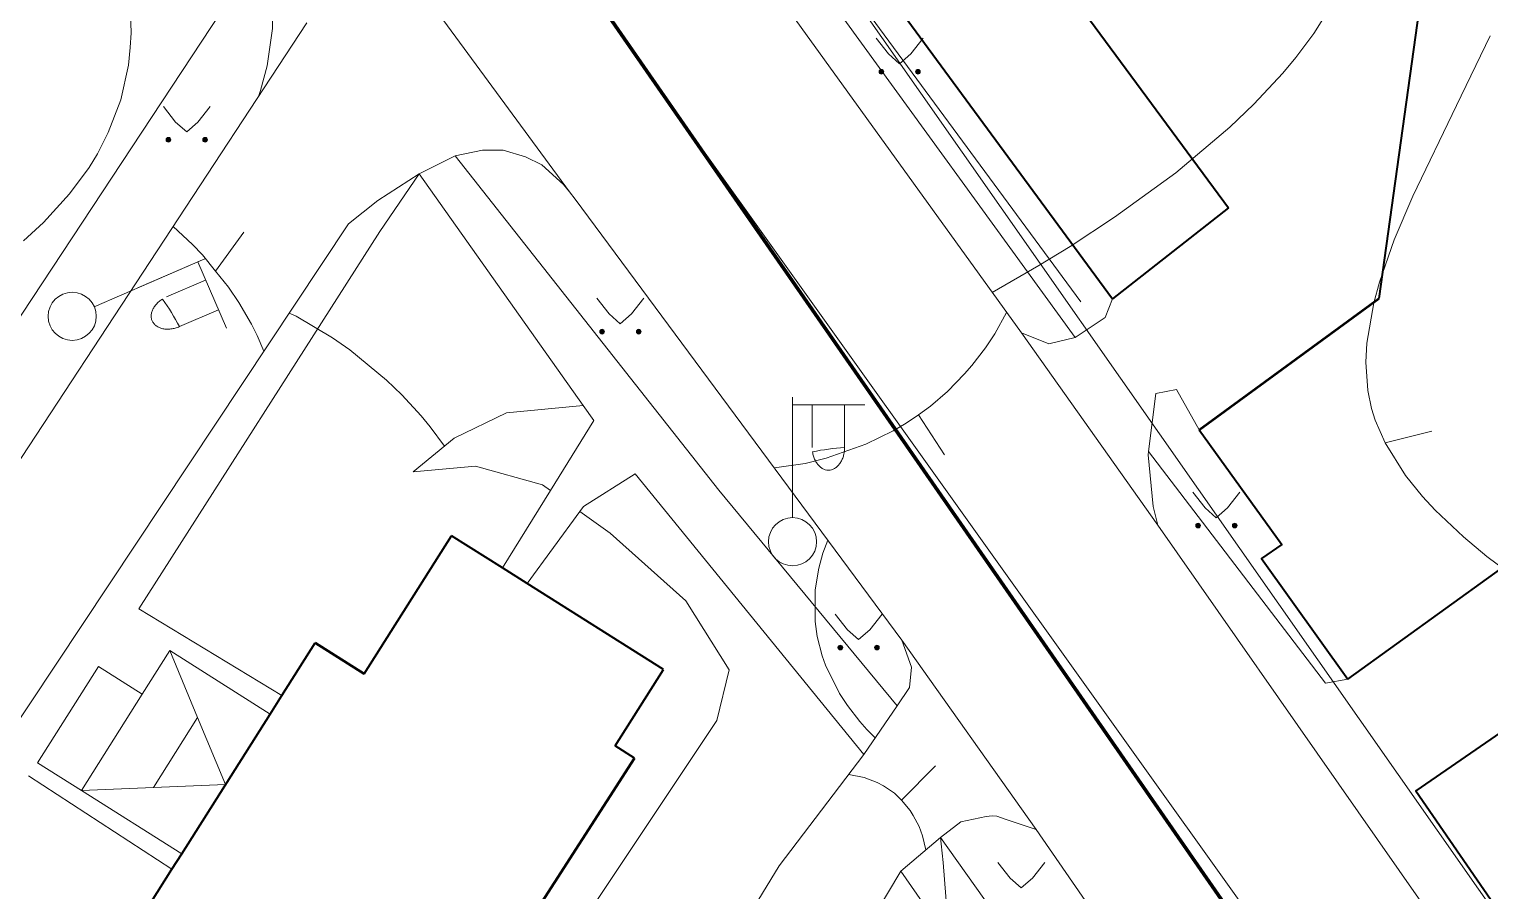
# Model space of a CAD drawing. Extents: x 1000 to 4000, y -5000 to -1000.
# Drawn here: x 1680.8 to 1741.5, y -4459.2 to -4423.4 of the extents above; entities that cross this region are included whole.
import ezdxf

# ---------------------------------------------------------------- set-up
doc = ezdxf.new("R2010")
doc.units = 0
doc.header["$MEASUREMENT"] = 0
for name, color, linetype in [('границы команд_1', 10, 'CONTINUOUS'), ('СЛОЙ_11', 7, 'CONTINUOUS'), ('СЛОЙ_24', 7, 'CONTINUOUS'), ('СЛОЙ_3', 7, 'CONTINUOUS'), ('СЛОЙ_37', 7, 'CONTINUOUS'), ('СЛОЙ_41', 7, 'CONTINUOUS'), ('СЛОЙ_44', 7, 'CONTINUOUS'), ('СЛОЙ_50', 7, 'CONTINUOUS'), ('СЛОЙ_51', 7, 'CONTINUOUS'), ('СЛОЙ_52', 7, 'CONTINUOUS'), ('СЛОЙ_6', 7, 'CONTINUOUS'), ('СЛОЙ_7', 7, 'CONTINUOUS')]:
    doc.layers.add(name, color=color, linetype=linetype)

msp = doc.modelspace()

# ---------------------------------------------------------------- linework, layer by layer
at = {"layer": 'границы команд_1', "color": 6, "lineweight": 100}
msp.add_lwpolyline([(1232.111, -4386.007), (1363.196, -4532.866), (1381.723, -4552.503), (1403.927, -4569.932), (1443.727, -4590.948), (1468.129, -4601.74), (1562.694, -4618.098), (1653.409, -4634.074), (1688.722, -4638.313), (1704.485, -4638.313), (1722.793, -4634.02), (1760.924, -4607.283), (1770.05, -4590.328), (1775.59, -4571.416), (1777.872, -4554.135), (1774.938, -4530.659), (1770.702, -4517.779), (1633.084, -4319.391), (1619.805, -4295.078), (1612.961, -4276.819), (1612.961, -4259.864)], dxfattribs=at)
at = {"layer": 'СЛОЙ_11', "color": 253, "linetype": 'Continuous', "lineweight": 0}
msp.add_lwpolyline([(1672.56, -4400.517), (1689.175, -4421.995), (1675.089, -4443.352)], dxfattribs=at)
at = {"layer": 'СЛОЙ_24', "color": 253, "linetype": 'Continuous', "lineweight": 0}
for p, q in [((1690.584, -4389.806), (1724.226, -4436.197)), ((1702.427, -4442.555), (1704.233, -4439.652)), ((1700.427, -4445.77), (1702.427, -4442.555)), ((1685.326, -4447.471), (1691.257, -4451.078)), ((1680.734, -4454.413), (1686.695, -4458.294))]:
    msp.add_line(p, q, dxfattribs=at)
for points in [[(1721.995, -4436.01), (1705.631, -4413.305), (1682.436, -4381.752), (1662.634, -4354.384), (1654.114, -4342.42), (1636.338, -4313.995), (1629.797, -4301.556), (1624.5, -4292.163), (1622.494, -4288.47), (1620.006, -4282.35), (1619.364, -4280.041), (1618.566, -4276.13), (1617.839, -4273.186), (1617.678, -4271.018), (1617.839, -4264.997), (1618.16, -4260.019), (1618.642, -4254.56)], [(1676.735, -4443.593), (1678.34, -4443.071), (1679.865, -4442.067), (1692.305, -4423.119)], [(1698.458, -4428.652), (1696.972, -4429.398)], [(1699.607, -4428.415), (1698.458, -4428.652)], [(1716.83, -4451.497), (1709.417, -4442.541), (1698.458, -4428.652)], [(1703.209, -4430.143), (1702.961, -4429.837), (1702.068, -4429.017), (1701.393, -4428.688), (1700.464, -4428.415), (1699.607, -4428.415)], [(1696.972, -4429.398), (1695.25, -4430.512), (1694.028, -4431.479)], [(1696.972, -4429.398), (1695.34, -4431.788)], [(1703.789, -4439.026), (1696.972, -4429.398)], [(1703.457, -4430.449), (1703.209, -4430.143)], [(1717.026, -4448.77), (1703.457, -4430.449)], [(1694.028, -4431.479), (1674.126, -4461.435), (1659.398, -4484.08)], [(1695.34, -4431.788), (1685.326, -4447.471)], [(1724.226, -4436.197), (1725.48, -4435.361), (1725.775, -4434.591)], [(1721.995, -4436.01), (1723.13, -4436.456), (1724.226, -4436.197)], [(1729.386, -4440.039), (1728.437, -4438.361), (1727.586, -4438.523), (1727.28, -4440.938)], [(1704.233, -4439.652), (1703.789, -4439.026)], [(1727.28, -4440.938), (1727.262, -4441.076), (1727.465, -4443.224), (1727.667, -4443.994)], [(1735.566, -4450.396), (1734.634, -4450.561), (1727.28, -4440.938)], [(1703.643, -4443.427), (1703.794, -4443.222), (1705.941, -4441.859)], [(1715.451, -4453.522), (1705.941, -4441.859)], [(1701.453, -4446.418), (1703.643, -4443.427)], [(1780.857, -4527.619), (1779.298, -4523.003), (1771.54, -4508.462), (1768.175, -4503.006), (1760.959, -4491.634), (1727.667, -4443.994)], [(1716.83, -4451.497), (1717.347, -4450.737), (1717.427, -4449.894), (1717.026, -4448.77)], [(1715.451, -4453.522), (1716.83, -4451.497)], [(1699.741, -4478.132), (1711.935, -4458.144), (1715.451, -4453.522)], [(1718.635, -4456.967), (1719.473, -4456.318), (1720.533, -4456.098), (1720.78, -4456.07), (1720.976, -4456.082), (1721.013, -4456.094), (1721.282, -4456.192), (1722.603, -4456.639)], [(1740.621, -4482.291), (1732.996, -4471.696), (1722.603, -4456.639)], [(1716.985, -4458.365), (1718.635, -4456.967)], [(1739.698, -4486.626), (1718.635, -4456.967)], [(1703.885, -4480.319), (1716.985, -4458.365)], [(1721.617, -4465.018), (1716.985, -4458.365)]]:
    msp.add_lwpolyline(points, dxfattribs=at)
at = {"layer": 'СЛОЙ_3', "color": 253, "linetype": 'Continuous', "lineweight": 0}
for p, q in [((1683.468, -4434.92), (1688.057, -4432.935)), ((1685.303, -4434.126), (1688.057, -4432.935)), ((1687.768, -4433.059), (1688.96, -4435.813)), ((1686.471, -4434.514), (1688.094, -4433.813)), ((1687.005, -4435.747), (1688.627, -4435.044)), ((1712.484, -4443.683), (1712.484, -4438.683)), ((1712.484, -4441.683), (1712.484, -4438.683)), ((1712.484, -4438.997), (1715.484, -4438.997)), ((1713.305, -4440.765), (1713.305, -4438.997)), ((1714.647, -4440.765), (1714.647, -4438.997))]:
    msp.add_line(p, q, dxfattribs=at)
for points in [[(1687.004, -4435.747, -0.035191), (1686.831, -4435.808, -0.036545), (1686.653, -4435.843, -0.03934), (1686.479, -4435.851, -0.0437), (1686.315, -4435.831, -0.049642), (1686.167, -4435.784, -0.056748), (1686.041, -4435.712, -0.0637), (1685.942, -4435.618, -0.068204), (1685.873, -4435.505, -0.068204), (1685.838, -4435.378, -0.0637), (1685.837, -4435.241, -0.056748), (1685.871, -4435.1, -0.049642), (1685.938, -4434.96, -0.0437), (1686.036, -4434.827, -0.03934), (1686.161, -4434.705, -0.036545), (1686.308, -4434.6, -0.035191)], [(1714.647, -4440.765, -0.035191), (1714.634, -4440.949, -0.036545), (1714.596, -4441.126, -0.03934), (1714.534, -4441.289, -0.0437), (1714.451, -4441.432, -0.049642), (1714.349, -4441.549, -0.056748), (1714.233, -4441.636, -0.0637), (1714.107, -4441.69, -0.068204), (1713.976, -4441.708, -0.068204), (1713.845, -4441.69, -0.0637), (1713.719, -4441.636, -0.056748), (1713.603, -4441.549, -0.049642), (1713.501, -4441.432, -0.0437), (1713.418, -4441.289, -0.03934), (1713.356, -4441.126, -0.036545), (1713.318, -4440.949, -0.035191)]]:
    msp.add_lwpolyline(points, format="xyb", close=True, dxfattribs=at)
for centre in [(1682.55, -4435.317), (1712.484, -4444.683)]:
    msp.add_circle(centre, 1, dxfattribs=at)
at = {"layer": 'СЛОЙ_37', "color": 253, "linetype": 'Continuous', "lineweight": 0}
for points in [[(1696.723, -4441.773), (1698.427, -4440.386), (1700.596, -4439.328), (1703.789, -4439.026)], [(1702.427, -4442.555), (1702.09, -4442.313), (1699.307, -4441.546), (1696.723, -4441.773)], [(1691.796, -4477.453), (1693.5, -4475.862), (1709.344, -4452.113), (1709.856, -4450.011), (1708.056, -4447.142), (1704.901, -4444.33), (1703.643, -4443.427)]]:
    msp.add_lwpolyline(points, dxfattribs=at)
at = {"layer": 'СЛОЙ_41', "color": 253, "linetype": 'Continuous', "lineweight": 0}
for p, q in [((1691.654, -4390.132), (1724.467, -4434.714)), ((1715.962, -4423.765), (1716.472, -4424.415)), ((1717.912, -4423.765), (1717.402, -4424.415)), ((1716.472, -4424.415), (1716.932, -4424.825)), ((1717.402, -4424.415), (1716.932, -4424.825)), ((1686.338, -4426.596), (1686.848, -4427.246)), ((1688.288, -4426.596), (1687.778, -4427.246)), ((1686.848, -4427.246), (1687.308, -4427.656)), ((1687.778, -4427.246), (1687.308, -4427.656)), ((1704.356, -4434.567), (1704.866, -4435.217)), ((1706.306, -4434.567), (1705.796, -4435.217)), ((1704.866, -4435.217), (1705.326, -4435.627)), ((1705.796, -4435.217), (1705.326, -4435.627)), ((1729.124, -4442.624), (1729.634, -4443.274)), ((1731.074, -4442.624), (1730.564, -4443.274)), ((1729.634, -4443.274), (1730.094, -4443.684)), ((1730.564, -4443.274), (1730.094, -4443.684)), ((1714.257, -4447.69), (1714.767, -4448.34)), ((1716.207, -4447.69), (1715.697, -4448.34)), ((1714.767, -4448.34), (1715.227, -4448.75)), ((1715.697, -4448.34), (1715.227, -4448.75)), ((1721.022, -4458.01), (1721.532, -4458.66)), ((1722.972, -4458.01), (1722.462, -4458.66)), ((1721.532, -4458.66), (1721.992, -4459.07)), ((1722.462, -4458.66), (1721.992, -4459.07))]:
    msp.add_line(p, q, dxfattribs=at)
for centre in [(1716.176, -4425.153), (1717.697, -4425.153), (1686.552, -4427.984), (1688.073, -4427.984), (1704.57, -4435.955), (1706.091, -4435.955), (1729.338, -4444.012), (1730.859, -4444.012), (1714.471, -4449.078), (1715.992, -4449.078)]:
    msp.add_circle(centre, 0.0976, dxfattribs=at)
for points in [[(1716.08, -4425.172), (1716.078, -4425.153), (1716.08, -4425.134)], [(1716.085, -4425.19), (1716.08, -4425.134), (1716.085, -4425.116)], [(1716.08, -4425.172), (1716.08, -4425.134), (1716.085, -4425.19)], [(1716.094, -4425.207), (1716.085, -4425.116), (1716.094, -4425.099)], [(1716.085, -4425.19), (1716.085, -4425.116), (1716.094, -4425.207)], [(1716.107, -4425.222), (1716.094, -4425.099), (1716.107, -4425.084)], [(1716.094, -4425.207), (1716.094, -4425.099), (1716.107, -4425.222)], [(1716.121, -4425.234), (1716.107, -4425.084), (1716.121, -4425.072)], [(1716.107, -4425.222), (1716.107, -4425.084), (1716.121, -4425.234)], [(1716.138, -4425.243), (1716.121, -4425.072), (1716.138, -4425.063)], [(1716.121, -4425.234), (1716.121, -4425.072), (1716.138, -4425.243)], [(1716.157, -4425.249), (1716.138, -4425.063), (1716.157, -4425.057)], [(1716.138, -4425.243), (1716.138, -4425.063), (1716.157, -4425.249)], [(1716.176, -4425.251), (1716.157, -4425.057), (1716.176, -4425.055)], [(1716.157, -4425.249), (1716.157, -4425.057), (1716.176, -4425.251)], [(1717.601, -4425.172), (1717.599, -4425.153), (1717.601, -4425.134)], [(1717.606, -4425.19), (1717.601, -4425.134), (1717.606, -4425.116)], [(1717.601, -4425.172), (1717.601, -4425.134), (1717.606, -4425.19)], [(1717.615, -4425.207), (1717.606, -4425.116), (1717.615, -4425.099)], [(1717.606, -4425.19), (1717.606, -4425.116), (1717.615, -4425.207)], [(1717.628, -4425.222), (1717.615, -4425.099), (1717.628, -4425.084)], [(1717.615, -4425.207), (1717.615, -4425.099), (1717.628, -4425.222)], [(1717.642, -4425.234), (1717.628, -4425.084), (1717.642, -4425.072)], [(1717.628, -4425.222), (1717.628, -4425.084), (1717.642, -4425.234)], [(1717.659, -4425.243), (1717.642, -4425.072), (1717.659, -4425.063)], [(1717.642, -4425.234), (1717.642, -4425.072), (1717.659, -4425.243)], [(1717.678, -4425.249), (1717.659, -4425.063), (1717.678, -4425.057)], [(1717.659, -4425.243), (1717.659, -4425.063), (1717.678, -4425.249)], [(1717.697, -4425.251), (1717.678, -4425.057), (1717.697, -4425.055)], [(1717.678, -4425.249), (1717.678, -4425.057), (1717.697, -4425.251)], [(1686.456, -4428.003), (1686.454, -4427.984), (1686.456, -4427.965)], [(1686.461, -4428.021), (1686.456, -4427.965), (1686.461, -4427.947)], [(1686.456, -4428.003), (1686.456, -4427.965), (1686.461, -4428.021)], [(1686.47, -4428.038), (1686.461, -4427.947), (1686.47, -4427.93)], [(1686.461, -4428.021), (1686.461, -4427.947), (1686.47, -4428.038)], [(1686.483, -4428.053), (1686.47, -4427.93), (1686.483, -4427.915)], [(1686.47, -4428.038), (1686.47, -4427.93), (1686.483, -4428.053)], [(1686.497, -4428.065), (1686.483, -4427.915), (1686.497, -4427.903)], [(1686.483, -4428.053), (1686.483, -4427.915), (1686.497, -4428.065)], [(1686.514, -4428.074), (1686.497, -4427.903), (1686.514, -4427.894)], [(1686.497, -4428.065), (1686.497, -4427.903), (1686.514, -4428.074)], [(1686.533, -4428.08), (1686.514, -4427.894), (1686.533, -4427.888)], [(1686.514, -4428.074), (1686.514, -4427.894), (1686.533, -4428.08)], [(1686.552, -4428.082), (1686.533, -4427.888), (1686.552, -4427.886)], [(1686.533, -4428.08), (1686.533, -4427.888), (1686.552, -4428.082)], [(1687.977, -4428.003), (1687.975, -4427.984), (1687.977, -4427.965)], [(1687.982, -4428.021), (1687.977, -4427.965), (1687.982, -4427.947)], [(1687.977, -4428.003), (1687.977, -4427.965), (1687.982, -4428.021)], [(1687.991, -4428.038), (1687.982, -4427.947), (1687.991, -4427.93)], [(1687.982, -4428.021), (1687.982, -4427.947), (1687.991, -4428.038)], [(1688.004, -4428.053), (1687.991, -4427.93), (1688.004, -4427.915)], [(1687.991, -4428.038), (1687.991, -4427.93), (1688.004, -4428.053)], [(1688.018, -4428.065), (1688.004, -4427.915), (1688.018, -4427.903)], [(1688.004, -4428.053), (1688.004, -4427.915), (1688.018, -4428.065)], [(1688.035, -4428.074), (1688.018, -4427.903), (1688.035, -4427.894)], [(1688.018, -4428.065), (1688.018, -4427.903), (1688.035, -4428.074)], [(1688.054, -4428.08), (1688.035, -4427.894), (1688.054, -4427.888)], [(1688.035, -4428.074), (1688.035, -4427.894), (1688.054, -4428.08)], [(1688.073, -4428.082), (1688.054, -4427.888), (1688.073, -4427.886)], [(1688.054, -4428.08), (1688.054, -4427.888), (1688.073, -4428.082)], [(1704.474, -4435.974), (1704.472, -4435.955), (1704.474, -4435.936)], [(1704.479, -4435.992), (1704.474, -4435.936), (1704.479, -4435.918)], [(1704.474, -4435.974), (1704.474, -4435.936), (1704.479, -4435.992)], [(1704.488, -4436.009), (1704.479, -4435.918), (1704.488, -4435.901)], [(1704.479, -4435.992), (1704.479, -4435.918), (1704.488, -4436.009)], [(1704.501, -4436.024), (1704.488, -4435.901), (1704.501, -4435.886)], [(1704.488, -4436.009), (1704.488, -4435.901), (1704.501, -4436.024)], [(1704.515, -4436.036), (1704.501, -4435.886), (1704.515, -4435.874)], [(1704.501, -4436.024), (1704.501, -4435.886), (1704.515, -4436.036)], [(1704.532, -4436.045), (1704.515, -4435.874), (1704.532, -4435.865)], [(1704.515, -4436.036), (1704.515, -4435.874), (1704.532, -4436.045)], [(1704.551, -4436.051), (1704.532, -4435.865), (1704.551, -4435.859)], [(1704.532, -4436.045), (1704.532, -4435.865), (1704.551, -4436.051)], [(1704.57, -4436.053), (1704.551, -4435.859), (1704.57, -4435.857)], [(1704.551, -4436.051), (1704.551, -4435.859), (1704.57, -4436.053)], [(1705.995, -4435.974), (1705.993, -4435.955), (1705.995, -4435.936)], [(1706, -4435.992), (1705.995, -4435.936), (1706, -4435.918)], [(1705.995, -4435.974), (1705.995, -4435.936), (1706, -4435.992)], [(1706.009, -4436.009), (1706, -4435.918), (1706.009, -4435.901)], [(1706, -4435.992), (1706, -4435.918), (1706.009, -4436.009)], [(1706.022, -4436.024), (1706.009, -4435.901), (1706.022, -4435.886)], [(1706.009, -4436.009), (1706.009, -4435.901), (1706.022, -4436.024)], [(1706.036, -4436.036), (1706.022, -4435.886), (1706.036, -4435.874)], [(1706.022, -4436.024), (1706.022, -4435.886), (1706.036, -4436.036)], [(1706.053, -4436.045), (1706.036, -4435.874), (1706.053, -4435.865)], [(1706.036, -4436.036), (1706.036, -4435.874), (1706.053, -4436.045)], [(1706.072, -4436.051), (1706.053, -4435.865), (1706.072, -4435.859)], [(1706.053, -4436.045), (1706.053, -4435.865), (1706.072, -4436.051)], [(1706.091, -4436.053), (1706.072, -4435.859), (1706.091, -4435.857)], [(1706.072, -4436.051), (1706.072, -4435.859), (1706.091, -4436.053)], [(1729.242, -4444.031), (1729.24, -4444.012), (1729.242, -4443.993)], [(1729.247, -4444.049), (1729.242, -4443.993), (1729.247, -4443.975)], [(1729.242, -4444.031), (1729.242, -4443.993), (1729.247, -4444.049)], [(1729.256, -4444.066), (1729.247, -4443.975), (1729.256, -4443.958)], [(1729.247, -4444.049), (1729.247, -4443.975), (1729.256, -4444.066)], [(1729.269, -4444.081), (1729.256, -4443.958), (1729.269, -4443.943)], [(1729.256, -4444.066), (1729.256, -4443.958), (1729.269, -4444.081)], [(1729.283, -4444.093), (1729.269, -4443.943), (1729.283, -4443.931)], [(1729.269, -4444.081), (1729.269, -4443.943), (1729.283, -4444.093)], [(1729.3, -4444.102), (1729.283, -4443.931), (1729.3, -4443.922)], [(1729.283, -4444.093), (1729.283, -4443.931), (1729.3, -4444.102)], [(1729.319, -4444.108), (1729.3, -4443.922), (1729.319, -4443.916)], [(1729.3, -4444.102), (1729.3, -4443.922), (1729.319, -4444.108)], [(1729.338, -4444.11), (1729.319, -4443.916), (1729.338, -4443.914)], [(1729.319, -4444.108), (1729.319, -4443.916), (1729.338, -4444.11)], [(1730.763, -4444.031), (1730.761, -4444.012), (1730.763, -4443.993)], [(1730.768, -4444.049), (1730.763, -4443.993), (1730.768, -4443.975)], [(1730.763, -4444.031), (1730.763, -4443.993), (1730.768, -4444.049)], [(1730.777, -4444.066), (1730.768, -4443.975), (1730.777, -4443.958)], [(1730.768, -4444.049), (1730.768, -4443.975), (1730.777, -4444.066)], [(1730.79, -4444.081), (1730.777, -4443.958), (1730.79, -4443.943)], [(1730.777, -4444.066), (1730.777, -4443.958), (1730.79, -4444.081)], [(1730.804, -4444.093), (1730.79, -4443.943), (1730.804, -4443.931)], [(1730.79, -4444.081), (1730.79, -4443.943), (1730.804, -4444.093)], [(1730.821, -4444.102), (1730.804, -4443.931), (1730.821, -4443.922)], [(1730.804, -4444.093), (1730.804, -4443.931), (1730.821, -4444.102)], [(1730.84, -4444.108), (1730.821, -4443.922), (1730.84, -4443.916)], [(1730.821, -4444.102), (1730.821, -4443.922), (1730.84, -4444.108)], [(1730.859, -4444.11), (1730.84, -4443.916), (1730.859, -4443.914)], [(1730.84, -4444.108), (1730.84, -4443.916), (1730.859, -4444.11)], [(1714.375, -4449.097), (1714.373, -4449.078), (1714.375, -4449.059)], [(1714.38, -4449.115), (1714.375, -4449.059), (1714.38, -4449.041)], [(1714.375, -4449.097), (1714.375, -4449.059), (1714.38, -4449.115)], [(1714.389, -4449.132), (1714.38, -4449.041), (1714.389, -4449.024)], [(1714.38, -4449.115), (1714.38, -4449.041), (1714.389, -4449.132)], [(1714.402, -4449.147), (1714.389, -4449.024), (1714.402, -4449.009)], [(1714.389, -4449.132), (1714.389, -4449.024), (1714.402, -4449.147)], [(1714.416, -4449.159), (1714.402, -4449.009), (1714.416, -4448.997)], [(1714.402, -4449.147), (1714.402, -4449.009), (1714.416, -4449.159)], [(1714.433, -4449.168), (1714.416, -4448.997), (1714.433, -4448.988)], [(1714.416, -4449.159), (1714.416, -4448.997), (1714.433, -4449.168)], [(1714.452, -4449.174), (1714.433, -4448.988), (1714.452, -4448.982)], [(1714.433, -4449.168), (1714.433, -4448.988), (1714.452, -4449.174)], [(1714.471, -4449.176), (1714.452, -4448.982), (1714.471, -4448.98)], [(1714.452, -4449.174), (1714.452, -4448.982), (1714.471, -4449.176)], [(1715.896, -4449.097), (1715.894, -4449.078), (1715.896, -4449.059)], [(1715.901, -4449.115), (1715.896, -4449.059), (1715.901, -4449.041)], [(1715.896, -4449.097), (1715.896, -4449.059), (1715.901, -4449.115)], [(1715.91, -4449.132), (1715.901, -4449.041), (1715.91, -4449.024)], [(1715.901, -4449.115), (1715.901, -4449.041), (1715.91, -4449.132)], [(1715.923, -4449.147), (1715.91, -4449.024), (1715.923, -4449.009)], [(1715.91, -4449.132), (1715.91, -4449.024), (1715.923, -4449.147)], [(1715.937, -4449.159), (1715.923, -4449.009), (1715.937, -4448.997)], [(1715.923, -4449.147), (1715.923, -4449.009), (1715.937, -4449.159)], [(1715.954, -4449.168), (1715.937, -4448.997), (1715.954, -4448.988)], [(1715.937, -4449.159), (1715.937, -4448.997), (1715.954, -4449.168)], [(1715.973, -4449.174), (1715.954, -4448.988), (1715.973, -4448.982)], [(1715.954, -4449.168), (1715.954, -4448.988), (1715.973, -4449.174)], [(1715.992, -4449.176), (1715.973, -4448.982), (1715.992, -4448.98)], [(1715.973, -4449.174), (1715.973, -4448.982), (1715.992, -4449.176)]]:
    msp.add_solid(points, dxfattribs=at)
at = {"layer": 'СЛОЙ_41', "color": 253, "linetype": 'Continuous', "lineweight": 0, "extrusion": (0, 0, -1)}
for points in [[(-1716.176, -4425.251), (-1716.176, -4425.055), (-1716.195, -4425.249)], [(-1716.195, -4425.249), (-1716.176, -4425.055), (-1716.195, -4425.057)], [(-1716.195, -4425.249), (-1716.195, -4425.057), (-1716.213, -4425.243)], [(-1716.213, -4425.243), (-1716.195, -4425.057), (-1716.213, -4425.063)], [(-1716.213, -4425.243), (-1716.213, -4425.063), (-1716.23, -4425.234)], [(-1716.23, -4425.234), (-1716.213, -4425.063), (-1716.23, -4425.072)], [(-1716.23, -4425.234), (-1716.23, -4425.072), (-1716.245, -4425.222)], [(-1716.245, -4425.222), (-1716.23, -4425.072), (-1716.245, -4425.084)], [(-1716.245, -4425.222), (-1716.245, -4425.084), (-1716.257, -4425.207)], [(-1716.257, -4425.207), (-1716.245, -4425.084), (-1716.257, -4425.099)], [(-1716.257, -4425.207), (-1716.257, -4425.099), (-1716.266, -4425.19)], [(-1716.266, -4425.19), (-1716.257, -4425.099), (-1716.266, -4425.116)], [(-1716.266, -4425.19), (-1716.266, -4425.116), (-1716.271, -4425.172)], [(-1716.271, -4425.172), (-1716.266, -4425.116), (-1716.271, -4425.134)], [(-1716.271, -4425.172), (-1716.271, -4425.134), (-1716.273, -4425.153)], [(-1717.697, -4425.251), (-1717.697, -4425.055), (-1717.716, -4425.249)], [(-1717.716, -4425.249), (-1717.697, -4425.055), (-1717.716, -4425.057)], [(-1717.716, -4425.249), (-1717.716, -4425.057), (-1717.734, -4425.243)], [(-1717.734, -4425.243), (-1717.716, -4425.057), (-1717.734, -4425.063)], [(-1717.734, -4425.243), (-1717.734, -4425.063), (-1717.751, -4425.234)], [(-1717.751, -4425.234), (-1717.734, -4425.063), (-1717.751, -4425.072)], [(-1717.751, -4425.234), (-1717.751, -4425.072), (-1717.766, -4425.222)], [(-1717.766, -4425.222), (-1717.751, -4425.072), (-1717.766, -4425.084)], [(-1717.766, -4425.222), (-1717.766, -4425.084), (-1717.778, -4425.207)], [(-1717.778, -4425.207), (-1717.766, -4425.084), (-1717.778, -4425.099)], [(-1717.778, -4425.207), (-1717.778, -4425.099), (-1717.787, -4425.19)], [(-1717.787, -4425.19), (-1717.778, -4425.099), (-1717.787, -4425.116)], [(-1717.787, -4425.19), (-1717.787, -4425.116), (-1717.792, -4425.172)], [(-1717.792, -4425.172), (-1717.787, -4425.116), (-1717.792, -4425.134)], [(-1717.792, -4425.172), (-1717.792, -4425.134), (-1717.794, -4425.153)], [(-1686.552, -4428.082), (-1686.552, -4427.886), (-1686.571, -4428.08)], [(-1686.571, -4428.08), (-1686.552, -4427.886), (-1686.571, -4427.888)], [(-1686.571, -4428.08), (-1686.571, -4427.888), (-1686.589, -4428.074)], [(-1686.589, -4428.074), (-1686.571, -4427.888), (-1686.589, -4427.894)], [(-1686.589, -4428.074), (-1686.589, -4427.894), (-1686.606, -4428.065)], [(-1686.606, -4428.065), (-1686.589, -4427.894), (-1686.606, -4427.903)], [(-1686.606, -4428.065), (-1686.606, -4427.903), (-1686.621, -4428.053)], [(-1686.621, -4428.053), (-1686.606, -4427.903), (-1686.621, -4427.915)], [(-1686.621, -4428.053), (-1686.621, -4427.915), (-1686.633, -4428.038)], [(-1686.633, -4428.038), (-1686.621, -4427.915), (-1686.633, -4427.93)], [(-1686.633, -4428.038), (-1686.633, -4427.93), (-1686.642, -4428.021)], [(-1686.642, -4428.021), (-1686.633, -4427.93), (-1686.642, -4427.947)], [(-1686.642, -4428.021), (-1686.642, -4427.947), (-1686.647, -4428.003)], [(-1686.647, -4428.003), (-1686.642, -4427.947), (-1686.647, -4427.965)], [(-1686.647, -4428.003), (-1686.647, -4427.965), (-1686.649, -4427.984)], [(-1688.073, -4428.082), (-1688.073, -4427.886), (-1688.092, -4428.08)], [(-1688.092, -4428.08), (-1688.073, -4427.886), (-1688.092, -4427.888)], [(-1688.092, -4428.08), (-1688.092, -4427.888), (-1688.11, -4428.074)], [(-1688.11, -4428.074), (-1688.092, -4427.888), (-1688.11, -4427.894)], [(-1688.11, -4428.074), (-1688.11, -4427.894), (-1688.127, -4428.065)], [(-1688.127, -4428.065), (-1688.11, -4427.894), (-1688.127, -4427.903)], [(-1688.127, -4428.065), (-1688.127, -4427.903), (-1688.142, -4428.053)], [(-1688.142, -4428.053), (-1688.127, -4427.903), (-1688.142, -4427.915)], [(-1688.142, -4428.053), (-1688.142, -4427.915), (-1688.154, -4428.038)], [(-1688.154, -4428.038), (-1688.142, -4427.915), (-1688.154, -4427.93)], [(-1688.154, -4428.038), (-1688.154, -4427.93), (-1688.163, -4428.021)], [(-1688.163, -4428.021), (-1688.154, -4427.93), (-1688.163, -4427.947)], [(-1688.163, -4428.021), (-1688.163, -4427.947), (-1688.168, -4428.003)], [(-1688.168, -4428.003), (-1688.163, -4427.947), (-1688.168, -4427.965)], [(-1688.168, -4428.003), (-1688.168, -4427.965), (-1688.17, -4427.984)], [(-1704.57, -4436.053), (-1704.57, -4435.857), (-1704.589, -4436.051)], [(-1704.589, -4436.051), (-1704.57, -4435.857), (-1704.589, -4435.859)], [(-1704.589, -4436.051), (-1704.589, -4435.859), (-1704.607, -4436.045)], [(-1704.607, -4436.045), (-1704.589, -4435.859), (-1704.607, -4435.865)], [(-1704.607, -4436.045), (-1704.607, -4435.865), (-1704.624, -4436.036)], [(-1704.624, -4436.036), (-1704.607, -4435.865), (-1704.624, -4435.874)], [(-1704.624, -4436.036), (-1704.624, -4435.874), (-1704.639, -4436.024)], [(-1704.639, -4436.024), (-1704.624, -4435.874), (-1704.639, -4435.886)], [(-1704.639, -4436.024), (-1704.639, -4435.886), (-1704.651, -4436.009)], [(-1704.651, -4436.009), (-1704.639, -4435.886), (-1704.651, -4435.901)], [(-1704.651, -4436.009), (-1704.651, -4435.901), (-1704.66, -4435.992)], [(-1704.66, -4435.992), (-1704.651, -4435.901), (-1704.66, -4435.918)], [(-1704.66, -4435.992), (-1704.66, -4435.918), (-1704.665, -4435.974)], [(-1704.665, -4435.974), (-1704.66, -4435.918), (-1704.665, -4435.936)], [(-1704.665, -4435.974), (-1704.665, -4435.936), (-1704.667, -4435.955)], [(-1706.091, -4436.053), (-1706.091, -4435.857), (-1706.11, -4436.051)], [(-1706.11, -4436.051), (-1706.091, -4435.857), (-1706.11, -4435.859)], [(-1706.11, -4436.051), (-1706.11, -4435.859), (-1706.128, -4436.045)], [(-1706.128, -4436.045), (-1706.11, -4435.859), (-1706.128, -4435.865)], [(-1706.128, -4436.045), (-1706.128, -4435.865), (-1706.145, -4436.036)], [(-1706.145, -4436.036), (-1706.128, -4435.865), (-1706.145, -4435.874)], [(-1706.145, -4436.036), (-1706.145, -4435.874), (-1706.16, -4436.024)], [(-1706.16, -4436.024), (-1706.145, -4435.874), (-1706.16, -4435.886)], [(-1706.16, -4436.024), (-1706.16, -4435.886), (-1706.172, -4436.009)], [(-1706.172, -4436.009), (-1706.16, -4435.886), (-1706.172, -4435.901)], [(-1706.172, -4436.009), (-1706.172, -4435.901), (-1706.181, -4435.992)], [(-1706.181, -4435.992), (-1706.172, -4435.901), (-1706.181, -4435.918)], [(-1706.181, -4435.992), (-1706.181, -4435.918), (-1706.186, -4435.974)], [(-1706.186, -4435.974), (-1706.181, -4435.918), (-1706.186, -4435.936)], [(-1706.186, -4435.974), (-1706.186, -4435.936), (-1706.188, -4435.955)], [(-1729.338, -4444.11), (-1729.338, -4443.914), (-1729.357, -4444.108)], [(-1729.357, -4444.108), (-1729.338, -4443.914), (-1729.357, -4443.916)], [(-1729.357, -4444.108), (-1729.357, -4443.916), (-1729.375, -4444.102)], [(-1729.375, -4444.102), (-1729.357, -4443.916), (-1729.375, -4443.922)], [(-1729.375, -4444.102), (-1729.375, -4443.922), (-1729.392, -4444.093)], [(-1729.392, -4444.093), (-1729.375, -4443.922), (-1729.392, -4443.931)], [(-1729.392, -4444.093), (-1729.392, -4443.931), (-1729.407, -4444.081)], [(-1729.407, -4444.081), (-1729.392, -4443.931), (-1729.407, -4443.943)], [(-1729.407, -4444.081), (-1729.407, -4443.943), (-1729.419, -4444.066)], [(-1729.419, -4444.066), (-1729.407, -4443.943), (-1729.419, -4443.958)], [(-1729.419, -4444.066), (-1729.419, -4443.958), (-1729.428, -4444.049)], [(-1729.428, -4444.049), (-1729.419, -4443.958), (-1729.428, -4443.975)], [(-1729.428, -4444.049), (-1729.428, -4443.975), (-1729.433, -4444.031)], [(-1729.433, -4444.031), (-1729.428, -4443.975), (-1729.433, -4443.993)], [(-1729.433, -4444.031), (-1729.433, -4443.993), (-1729.435, -4444.012)], [(-1730.859, -4444.11), (-1730.859, -4443.914), (-1730.878, -4444.108)], [(-1730.878, -4444.108), (-1730.859, -4443.914), (-1730.878, -4443.916)], [(-1730.878, -4444.108), (-1730.878, -4443.916), (-1730.896, -4444.102)], [(-1730.896, -4444.102), (-1730.878, -4443.916), (-1730.896, -4443.922)], [(-1730.896, -4444.102), (-1730.896, -4443.922), (-1730.913, -4444.093)], [(-1730.913, -4444.093), (-1730.896, -4443.922), (-1730.913, -4443.931)], [(-1730.913, -4444.093), (-1730.913, -4443.931), (-1730.928, -4444.081)], [(-1730.928, -4444.081), (-1730.913, -4443.931), (-1730.928, -4443.943)], [(-1730.928, -4444.081), (-1730.928, -4443.943), (-1730.94, -4444.066)], [(-1730.94, -4444.066), (-1730.928, -4443.943), (-1730.94, -4443.958)], [(-1730.94, -4444.066), (-1730.94, -4443.958), (-1730.949, -4444.049)], [(-1730.949, -4444.049), (-1730.94, -4443.958), (-1730.949, -4443.975)], [(-1730.949, -4444.049), (-1730.949, -4443.975), (-1730.954, -4444.031)], [(-1730.954, -4444.031), (-1730.949, -4443.975), (-1730.954, -4443.993)], [(-1730.954, -4444.031), (-1730.954, -4443.993), (-1730.956, -4444.012)], [(-1714.471, -4449.176), (-1714.471, -4448.98), (-1714.49, -4449.174)], [(-1714.49, -4449.174), (-1714.471, -4448.98), (-1714.49, -4448.982)], [(-1714.49, -4449.174), (-1714.49, -4448.982), (-1714.508, -4449.168)], [(-1714.508, -4449.168), (-1714.49, -4448.982), (-1714.508, -4448.988)], [(-1714.508, -4449.168), (-1714.508, -4448.988), (-1714.525, -4449.159)], [(-1714.525, -4449.159), (-1714.508, -4448.988), (-1714.525, -4448.997)], [(-1714.525, -4449.159), (-1714.525, -4448.997), (-1714.54, -4449.147)], [(-1714.54, -4449.147), (-1714.525, -4448.997), (-1714.54, -4449.009)], [(-1714.54, -4449.147), (-1714.54, -4449.009), (-1714.552, -4449.132)], [(-1714.552, -4449.132), (-1714.54, -4449.009), (-1714.552, -4449.024)], [(-1714.552, -4449.132), (-1714.552, -4449.024), (-1714.561, -4449.115)], [(-1714.561, -4449.115), (-1714.552, -4449.024), (-1714.561, -4449.041)], [(-1714.561, -4449.115), (-1714.561, -4449.041), (-1714.566, -4449.097)], [(-1714.566, -4449.097), (-1714.561, -4449.041), (-1714.566, -4449.059)], [(-1714.566, -4449.097), (-1714.566, -4449.059), (-1714.568, -4449.078)], [(-1715.992, -4449.176), (-1715.992, -4448.98), (-1716.011, -4449.174)], [(-1716.011, -4449.174), (-1715.992, -4448.98), (-1716.011, -4448.982)], [(-1716.011, -4449.174), (-1716.011, -4448.982), (-1716.029, -4449.168)], [(-1716.029, -4449.168), (-1716.011, -4448.982), (-1716.029, -4448.988)], [(-1716.029, -4449.168), (-1716.029, -4448.988), (-1716.046, -4449.159)], [(-1716.046, -4449.159), (-1716.029, -4448.988), (-1716.046, -4448.997)], [(-1716.046, -4449.159), (-1716.046, -4448.997), (-1716.061, -4449.147)], [(-1716.061, -4449.147), (-1716.046, -4448.997), (-1716.061, -4449.009)], [(-1716.061, -4449.147), (-1716.061, -4449.009), (-1716.073, -4449.132)], [(-1716.073, -4449.132), (-1716.061, -4449.009), (-1716.073, -4449.024)], [(-1716.073, -4449.132), (-1716.073, -4449.024), (-1716.082, -4449.115)], [(-1716.082, -4449.115), (-1716.073, -4449.024), (-1716.082, -4449.041)], [(-1716.082, -4449.115), (-1716.082, -4449.041), (-1716.087, -4449.097)], [(-1716.087, -4449.097), (-1716.082, -4449.041), (-1716.087, -4449.059)], [(-1716.087, -4449.097), (-1716.087, -4449.059), (-1716.089, -4449.078)]]:
    msp.add_solid(points, dxfattribs=at)
at = {"layer": 'СЛОЙ_44', "color": 253, "linetype": 'Continuous', "lineweight": 0}
msp.add_lwpolyline([(1745.617, -4627.819), (1760.893, -4613.918), (1774.5, -4593.839), (1780.83, -4577.573), (1784.638, -4554.375), (1783.448, -4535.575), (1780.157, -4521.997), (1773.815, -4506.867), (1762.448, -4489.739), (1686.437, -4381.257), (1641.238, -4317.023), (1634.415, -4306.613), (1626.726, -4290.339), (1622.521, -4275.936), (1620.182, -4258.824)], dxfattribs=at)
at = {"layer": 'СЛОЙ_50', "color": 253, "linetype": 'Continuous', "lineweight": 0}
for p, q in [((1737.108, -4440.572), (1739.05, -4440.094)), ((1717.019, -4455.415), (1718.428, -4453.995))]:
    msp.add_line(p, q, dxfattribs=at)
for points in [[(1690.293, -4426.184), (1690.378, -4425.939), (1690.654, -4424.908), (1690.869, -4423.352), (1690.881, -4422.44), (1690.844, -4421.829), (1690.668, -4420.606), (1690.172, -4418.782), (1689.701, -4417.587), (1689.332, -4416.804), (1688.476, -4415.282), (1686.886, -4413.017), (1684.683, -4410.128), (1683.716, -4408.676), (1682.939, -4407.182), (1682.646, -4406.41), (1682.352, -4405.212), (1682.289, -4404.715), (1682.252, -4403.696), (1682.32, -4402.649), (1682.416, -4401.938), (1682.467, -4401.685)], [(1680.189, -4409.895), (1681.221, -4411.671), (1682.61, -4414.373), (1683.743, -4417.078), (1684.191, -4418.417), (1684.648, -4420.174), (1684.809, -4421.037), (1684.961, -4422.307), (1684.995, -4423.541), (1684.966, -4424.143), (1684.883, -4424.885), (1684.566, -4426.317), (1684.051, -4427.684), (1683.598, -4428.56), (1683.25, -4429.13), (1682.44, -4430.234), (1681.353, -4431.424), (1680.528, -4432.187)], [(1735.081, -4422.067), (1734.145, -4423.569), (1733.404, -4424.558), (1732.86, -4425.212), (1731.655, -4426.506), (1730.653, -4427.465), (1728.409, -4429.353), (1725.868, -4431.202), (1724.02, -4432.413), (1722.725, -4433.21), (1720.782, -4434.326)], [(1741.473, -4423.658), (1740.08, -4426.558), (1738.266, -4430.323), (1737.491, -4432.141), (1736.872, -4433.905), (1736.637, -4434.763), (1736.348, -4436.426), (1736.306, -4437.229), (1736.39, -4438.395), (1736.549, -4439.141), (1736.701, -4439.626), (1737.108, -4440.572), (1737.953, -4441.932), (1738.659, -4442.805), (1739.187, -4443.374), (1740.363, -4444.485), (1741.34, -4445.299), (1743.488, -4446.892)], [(1686.743, -4431.59), (1687.551, -4432.33), (1687.969, -4432.767), (1688.509, -4433.437), (1689.05, -4434.107), (1689.477, -4434.747), (1689.995, -4435.643), (1690.233, -4436.109), (1690.519, -4436.761)], [(1688.509, -4433.437), (1689.683, -4431.818)], [(1691.569, -4435.181), (1691.854, -4435.317), (1693.373, -4436.211), (1694.092, -4436.71), (1695.615, -4437.965), (1696.247, -4438.579), (1697.047, -4439.453), (1697.43, -4439.913), (1698.026, -4440.712)], [(1721.38, -4435.156), (1720.891, -4436.042), (1720.497, -4436.63), (1719.932, -4437.365), (1719.633, -4437.712), (1718.921, -4438.441), (1718.217, -4439.047), (1717.712, -4439.405), (1717.206, -4439.762), (1716.669, -4440.08), (1715.532, -4440.636), (1713.885, -4441.211), (1713.005, -4441.428), (1711.729, -4441.619)], [(1717.712, -4439.405), (1718.805, -4441.079)], [(1713.949, -4444.616), (1713.739, -4445.164), (1713.576, -4445.776), (1713.427, -4446.679), (1713.418, -4448), (1713.504, -4448.615), (1713.71, -4449.421), (1713.852, -4449.817), (1714.433, -4450.983), (1714.767, -4451.49), (1715.284, -4452.153), (1715.573, -4452.48), (1715.923, -4452.829)], [(1718.03, -4457.48), (1717.89, -4456.906), (1717.742, -4456.521), (1717.504, -4456.056), (1717.368, -4455.844), (1717.019, -4455.415), (1716.715, -4455.135), (1716.258, -4454.823), (1716.007, -4454.693), (1715.461, -4454.486), (1714.818, -4454.354)], [(1728.462, -4503.535), (1727.353, -4500.945), (1726.573, -4498.99), (1725.133, -4495.057), (1724.47, -4493.079), (1723.252, -4489.098), (1722.166, -4485.085), (1721.51, -4482.392), (1720.346, -4476.964), (1719.677, -4473.275), (1719.397, -4471.421), (1719.072, -4468.628), (1718.892, -4465.823), (1718.867, -4464.415), (1718.904, -4460.127), (1718.744, -4458.004), (1718.662, -4457.239), (1718.635, -4456.967)]]:
    msp.add_lwpolyline(points, dxfattribs=at)
at = {"layer": 'СЛОЙ_51', "color": 253, "linetype": 'Continuous', "lineweight": 0}
msp.add_lwpolyline([(1324.307, -4490.488), (1379.939, -4551.266), (1400.471, -4567.243), (1446.75, -4594.306), (1468.129, -4601.74), (1607.618, -4625.869), (1673.126, -4637.607), (1701.934, -4638.911), (1722.793, -4634.02), (1737.133, -4625.869), (1760.924, -4607.283), (1770.05, -4590.328), (1775.59, -4571.416), (1777.872, -4554.135), (1774.938, -4530.659), (1770.702, -4517.779), (1750.495, -4486.803), (1663.803, -4365.508), (1637.079, -4326.707), (1619.805, -4295.078), (1612.961, -4276.819), (1611.332, -4259.864)], dxfattribs=at)
at = {"layer": 'СЛОЙ_52', "color": 253, "linetype": 'Continuous', "lineweight": 0}
for p, q in [((1692.506, -4415.572), (1703.209, -4430.143)), ((1721.995, -4436.01), (1727.667, -4443.994)), ((1717.026, -4448.77), (1722.603, -4456.639))]:
    msp.add_line(p, q, dxfattribs=at)
at = {"layer": 'СЛОЙ_6', "color": 253, "linetype": 'Continuous', "lineweight": 50}
for p, q in [((1729.386, -4440.039), (1736.851, -4434.579)), ((1694.687, -4450.169), (1692.647, -4448.88)), ((1683.615, -4488.341), (1705.912, -4453.671))]:
    msp.add_line(p, q, dxfattribs=at)
at = {"layer": 'СЛОЙ_6', "color": 253, "linetype": 'Continuous', "lineweight": 40}
for points in [[(1696.883, -4385.124), (1730.599, -4430.81)], [(1692.067, -4388.737), (1725.775, -4434.591)], [(1740.109, -4411.186), (1736.851, -4434.579)], [(1730.599, -4430.81), (1725.775, -4434.591)], [(1729.386, -4440.039), (1732.813, -4444.797), (1731.979, -4445.383), (1735.566, -4450.396)], [(1735.566, -4450.396), (1743.709, -4444.522), (1746.747, -4443.184)], [(1694.687, -4450.169), (1698.312, -4444.433)], [(1700.427, -4445.77), (1698.312, -4444.433)], [(1701.453, -4446.418), (1700.427, -4445.77)], [(1707.117, -4449.998), (1701.453, -4446.418)], [(1749.209, -4446.015), (1746.041, -4449.759), (1738.388, -4455.032), (1745.176, -4464.887), (1753.145, -4459.397), (1752.463, -4458.407), (1755.285, -4456.464), (1762.06, -4470.764), (1766.744, -4474.613), (1784.059, -4498.756), (1796.64, -4507.466)], [(1691.257, -4451.078), (1692.647, -4448.88)], [(1705.115, -4453.167), (1707.117, -4449.998)], [(1690.773, -4451.844), (1691.257, -4451.078)], [(1687.1, -4457.652), (1690.773, -4451.844)], [(1705.912, -4453.671), (1705.115, -4453.167)], [(1686.695, -4458.294), (1687.1, -4457.652)], [(1685.236, -4460.601), (1686.695, -4458.294)]]:
    msp.add_lwpolyline(points, dxfattribs=at)
at = {"layer": 'СЛОЙ_7', "color": 253, "linetype": 'Continuous', "lineweight": 0}
for p, q in [((1686.601, -4449.208), (1685.459, -4451.014)), ((1690.773, -4451.844), (1686.601, -4449.208)), ((1686.601, -4449.208), (1687.764, -4451.986)), ((1683.64, -4449.864), (1681.11, -4453.867)), ((1685.459, -4451.014), (1683.64, -4449.864)), ((1685.459, -4451.014), (1682.93, -4455.017)), ((1685.929, -4454.89), (1687.764, -4451.986)), ((1687.764, -4451.986), (1688.927, -4454.764)), ((1681.11, -4453.867), (1682.93, -4455.017)), ((1688.927, -4454.764), (1682.93, -4455.017)), ((1687.1, -4457.652), (1682.93, -4455.017))]:
    msp.add_line(p, q, dxfattribs=at)

doc.saveas('drawing.dxf')
